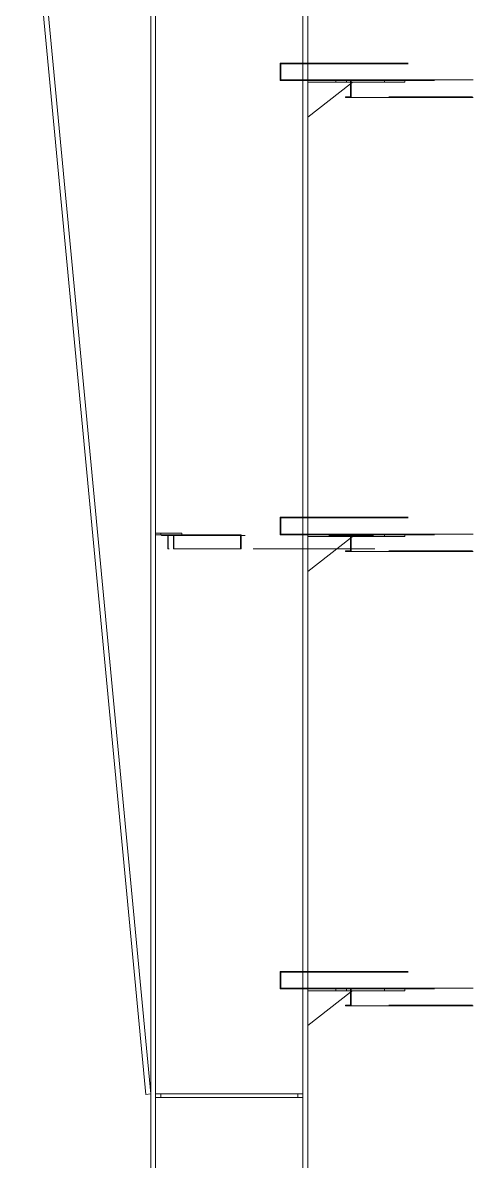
# Model space of a CAD drawing. Header units: millimetres. Extents: x -49 to 773, y -73 to 501.
# Drawn here: x 396.34 to 407.09, y 226.36 to 253.52 of the extents above; entities that cross this region are included whole.
import ezdxf

# ---------------------------------------------------------------- set-up
doc = ezdxf.new("R2010")
doc.units = ezdxf.units.MM
doc.linetypes.add('XKITLINE00', pattern=[0])
doc.linetypes.add('XKITLINE02', pattern=[4, 2, -2])
doc.layers.add('Part', color=2, linetype='Continuous', lineweight=0)

# ---------------------------------------------------------------- blocks, each defined once
blk = doc.blocks.new('*A138')
at = {"layer": 'Part'}
blk.add_hatch(color=3, dxfattribs=at).paths.add_polyline_path([(402.503, 252.538), (402.503, 252.151), (404.182, 252.151), (404.182, 251.735), (404.042, 251.735), (404.042, 251.75), (404.165, 251.75), (404.165, 252.136), (402.487, 252.136), (402.487, 252.553), (402.626, 252.553), (402.626, 252.538)], flags=17)
blk = doc.blocks.new('*A139')
at = {"layer": 'Part'}
blk.add_hatch(color=3, dxfattribs=at).paths.add_polyline_path([(402.503, 241.705), (402.503, 241.318), (404.182, 241.318), (404.182, 240.901), (404.042, 240.901), (404.042, 240.916), (404.165, 240.916), (404.165, 241.303), (402.487, 241.303), (402.487, 241.72), (402.626, 241.72), (402.626, 241.705)], flags=17)
blk = doc.blocks.new('*A140')
at = {"layer": 'Part'}
blk.add_hatch(color=3, dxfattribs=at).paths.add_polyline_path([(402.503, 230.871), (402.503, 230.485), (404.182, 230.485), (404.182, 230.068), (404.042, 230.068), (404.042, 230.083), (404.165, 230.083), (404.165, 230.47), (402.487, 230.47), (402.487, 230.886), (402.626, 230.886), (402.626, 230.871)], flags=17)
blk = doc.blocks.new('*A259')
at = {"layer": 'Part'}
blk.add_hatch(color=3, dxfattribs=at).paths.add_polyline_path([(402.503, 252.538), (402.503, 252.151), (404.182, 252.151), (404.182, 251.735), (404.042, 251.735), (404.042, 251.75), (404.165, 251.75), (404.165, 252.136), (402.487, 252.136), (402.487, 252.553), (402.626, 252.553), (402.626, 252.538)], flags=17)
blk = doc.blocks.new('*A260')
at = {"layer": 'Part'}
blk.add_hatch(color=3, dxfattribs=at).paths.add_polyline_path([(402.503, 241.705), (402.503, 241.318), (404.182, 241.318), (404.182, 240.901), (404.042, 240.901), (404.042, 240.916), (404.165, 240.916), (404.165, 241.303), (402.487, 241.303), (402.487, 241.72), (402.626, 241.72), (402.626, 241.705)], flags=17)
blk = doc.blocks.new('*A261')
at = {"layer": 'Part'}
blk.add_hatch(color=3, dxfattribs=at).paths.add_polyline_path([(402.503, 230.871), (402.503, 230.485), (404.182, 230.485), (404.182, 230.068), (404.042, 230.068), (404.042, 230.083), (404.165, 230.083), (404.165, 230.47), (402.487, 230.47), (402.487, 230.886), (402.626, 230.886), (402.626, 230.871)], flags=17)
blk = doc.blocks.new('*A273')
at = {"layer": 'Part'}
blk.add_hatch(color=3, dxfattribs=at).paths.add_polyline_path([(401.171, 241.286), (401.171, 241.303), (401.558, 241.303), (401.558, 240.97), (401.538, 240.97), (401.538, 241.286)], flags=17)
blk = doc.blocks.new('*A922')
at = {"layer": 'Part', "color": 7, "linetype": 'XKITLINE02', "lineweight": 0}
for p, q in [((403.147, 252.095), (403.147, 251.261)), ((404.214, 252.095), (403.147, 252.095)), ((404.165, 252.057), (404.214, 252.095))]:
    blk.add_line(p, q, dxfattribs=at)
at = {"layer": 'Part', "color": 2, "linetype": 'XKITLINE00', "lineweight": 0}
blk.add_line((404.165, 252.057), (403.147, 251.261), dxfattribs=at)
blk = doc.blocks.new('*A923')
at = {"layer": 'Part', "color": 7, "linetype": 'XKITLINE02', "lineweight": 0}
for p, q in [((405.459, 252.136), (403.147, 252.136)), ((403.147, 252.136), (403.147, 252.095)), ((403.147, 252.136), (403.147, 252.095)), ((404.07, 252.095), (404.07, 252.136)), ((405.459, 252.095), (404.165, 252.095)), ((404.976, 252.095), (404.976, 252.136)), ((405.459, 252.095), (405.459, 252.136))]:
    blk.add_line(p, q, dxfattribs=at)
at = {"layer": 'Part', "color": 2, "linetype": 'XKITLINE00', "lineweight": 0}
for p, q in [((403.147, 252.095), (404.165, 252.095)), ((403.815, 252.095), (403.815, 252.136))]:
    blk.add_line(p, q, dxfattribs=at)
blk = doc.blocks.new('*A942')
at = {"layer": 'Part', "color": 2, "linetype": 'XKITLINE00', "lineweight": 0}
for p, q in [((402.487, 252.136), (402.487, 252.553)), ((402.487, 252.553), (405.538, 252.553)), ((402.626, 252.538), (402.626, 252.553)), ((405.538, 252.538), (402.503, 252.538)), ((402.503, 252.538), (402.503, 252.151)), ((402.487, 252.136), (404.165, 252.136)), ((407.093, 252.151), (402.503, 252.151)), ((404.165, 251.75), (404.165, 252.136)), ((404.182, 251.735), (404.182, 252.151)), ((404.042, 251.735), (404.042, 251.75)), ((404.165, 251.75), (404.042, 251.75)), ((407.093, 251.735), (404.042, 251.735))]:
    blk.add_line(p, q, dxfattribs=at)
at = {"layer": 'Part', "color": 7, "linetype": 'XKITLINE02', "lineweight": 0}
for p, q in [((404.165, 252.136), (407.076, 252.136)), ((407.076, 251.75), (404.165, 251.75))]:
    blk.add_line(p, q, dxfattribs=at)
blk = doc.blocks.new('*A943')
at = {"layer": 'Part', "color": 2, "linetype": 'XKITLINE00', "lineweight": 0}
for p, q in [((402.487, 241.303), (402.487, 241.72)), ((402.487, 241.72), (405.538, 241.72)), ((405.538, 241.705), (402.503, 241.705)), ((402.503, 241.705), (402.503, 241.318)), ((402.626, 241.705), (402.626, 241.72)), ((402.487, 241.303), (404.165, 241.303)), ((407.093, 241.318), (402.503, 241.318)), ((404.165, 240.916), (404.165, 241.303)), ((404.182, 240.901), (404.182, 241.318)), ((404.042, 240.901), (404.042, 240.916)), ((404.165, 240.916), (404.042, 240.916)), ((407.093, 240.901), (404.042, 240.901))]:
    blk.add_line(p, q, dxfattribs=at)
at = {"layer": 'Part', "color": 7, "linetype": 'XKITLINE02', "lineweight": 0}
for p, q in [((404.165, 241.303), (407.076, 241.303)), ((407.076, 240.916), (404.165, 240.916))]:
    blk.add_line(p, q, dxfattribs=at)
blk = doc.blocks.new('*A944')
at = {"layer": 'Part', "color": 2, "linetype": 'XKITLINE00', "lineweight": 0}
for p, q in [((402.487, 230.47), (402.487, 230.886)), ((402.487, 230.886), (405.538, 230.886)), ((405.538, 230.871), (402.503, 230.871)), ((402.503, 230.871), (402.503, 230.485)), ((402.626, 230.871), (402.626, 230.886)), ((402.487, 230.47), (404.165, 230.47)), ((407.093, 230.485), (402.503, 230.485)), ((404.165, 230.083), (404.165, 230.47)), ((404.182, 230.068), (404.182, 230.485)), ((404.042, 230.068), (404.042, 230.083)), ((404.165, 230.083), (404.042, 230.083)), ((407.093, 230.068), (404.042, 230.068))]:
    blk.add_line(p, q, dxfattribs=at)
at = {"layer": 'Part', "color": 7, "linetype": 'XKITLINE02', "lineweight": 0}
for p, q in [((404.165, 230.47), (407.076, 230.47)), ((407.076, 230.083), (404.165, 230.083))]:
    blk.add_line(p, q, dxfattribs=at)
blk = doc.blocks.new('*A1307')
at = {"layer": 'Part', "color": 2, "linetype": 'XKITLINE00', "lineweight": 0}
for p, q in [((402.487, 252.136), (402.487, 252.553)), ((402.487, 252.553), (405.538, 252.553)), ((402.626, 252.538), (402.626, 252.553)), ((405.538, 252.538), (402.503, 252.538)), ((402.503, 252.538), (402.503, 252.151)), ((402.487, 252.136), (404.165, 252.136)), ((407.093, 252.151), (402.503, 252.151)), ((404.165, 251.75), (404.165, 252.136)), ((404.182, 251.735), (404.182, 252.151)), ((404.042, 251.735), (404.042, 251.75)), ((404.165, 251.75), (404.042, 251.75)), ((407.093, 251.735), (404.042, 251.735))]:
    blk.add_line(p, q, dxfattribs=at)
at = {"layer": 'Part', "color": 7, "linetype": 'XKITLINE02', "lineweight": 0}
for p, q in [((404.165, 252.136), (407.076, 252.136)), ((407.076, 251.75), (404.165, 251.75))]:
    blk.add_line(p, q, dxfattribs=at)
blk = doc.blocks.new('*A1308')
at = {"layer": 'Part', "color": 2, "linetype": 'XKITLINE00', "lineweight": 0}
for p, q in [((402.487, 241.303), (402.487, 241.72)), ((402.487, 241.72), (405.538, 241.72)), ((405.538, 241.705), (402.503, 241.705)), ((402.503, 241.705), (402.503, 241.318)), ((402.626, 241.705), (402.626, 241.72)), ((402.487, 241.303), (404.165, 241.303)), ((407.093, 241.318), (402.503, 241.318)), ((404.165, 240.916), (404.165, 241.303)), ((404.182, 240.901), (404.182, 241.318)), ((404.042, 240.901), (404.042, 240.916)), ((404.165, 240.916), (404.042, 240.916)), ((407.093, 240.901), (404.042, 240.901))]:
    blk.add_line(p, q, dxfattribs=at)
at = {"layer": 'Part', "color": 7, "linetype": 'XKITLINE02', "lineweight": 0}
for p, q in [((404.165, 241.303), (407.076, 241.303)), ((407.076, 240.916), (404.165, 240.916))]:
    blk.add_line(p, q, dxfattribs=at)
blk = doc.blocks.new('*A1309')
at = {"layer": 'Part', "color": 2, "linetype": 'XKITLINE00', "lineweight": 0}
for p, q in [((402.487, 230.47), (402.487, 230.886)), ((402.487, 230.886), (405.538, 230.886)), ((405.538, 230.871), (402.503, 230.871)), ((402.503, 230.871), (402.503, 230.485)), ((402.626, 230.871), (402.626, 230.886)), ((402.487, 230.47), (404.165, 230.47)), ((407.093, 230.485), (402.503, 230.485)), ((404.165, 230.083), (404.165, 230.47)), ((404.182, 230.068), (404.182, 230.485)), ((404.042, 230.068), (404.042, 230.083)), ((404.165, 230.083), (404.042, 230.083)), ((407.093, 230.068), (404.042, 230.068))]:
    blk.add_line(p, q, dxfattribs=at)
at = {"layer": 'Part', "color": 7, "linetype": 'XKITLINE02', "lineweight": 0}
for p, q in [((404.165, 230.47), (407.076, 230.47)), ((407.076, 230.083), (404.165, 230.083))]:
    blk.add_line(p, q, dxfattribs=at)
blk = doc.blocks.new('*A1320')
at = {"layer": 'Part', "color": 2, "linetype": 'XKITLINE00', "lineweight": 0}
for p, q in [((403.147, 264.255), (403.147, 252.553)), ((403.03, 264.163), (403.03, 252.553)), ((399.397, 259.096), (399.397, 186.428)), ((399.514, 259.084), (399.514, 186.428)), ((403.03, 252.136), (403.03, 241.72)), ((403.147, 252.136), (403.147, 241.72)), ((403.03, 241.303), (403.03, 230.886)), ((403.147, 241.303), (403.147, 230.886)), ((403.03, 230.47), (403.03, 220.053)), ((403.147, 230.47), (403.147, 220.053))]:
    blk.add_line(p, q, dxfattribs=at)
at = {"layer": 'Part', "color": 7, "linetype": 'XKITLINE02', "lineweight": 0}
for p, q in [((403.03, 252.553), (403.03, 252.136)), ((403.147, 252.553), (403.147, 252.136)), ((403.03, 241.72), (403.03, 241.303)), ((403.147, 241.72), (403.147, 241.303)), ((403.03, 230.886), (403.03, 230.47)), ((403.147, 230.886), (403.147, 230.47))]:
    blk.add_line(p, q, dxfattribs=at)
blk = doc.blocks.new('*A1321')
at = {"layer": 'Part', "color": 7, "linetype": 'XKITLINE02', "lineweight": 0}
for p, q in [((396.343, 258.891), (399.3, 261.222)), ((399.3, 261.222), (399.397, 261.176)), ((399.397, 261.176), (399.343, 261.202)), ((399.397, 227.965), (399.397, 261.176)), ((399.397, 261.176), (399.397, 261.176)), ((399.397, 227.965), (399.397, 261.176))]:
    blk.add_line(p, q, dxfattribs=at)
at = {"layer": 'Part', "color": 2, "linetype": 'XKITLINE00', "lineweight": 0}
for p, q in [((399.343, 261.202), (399.3, 261.222)), ((399.281, 227.954), (396.343, 258.891)), ((396.452, 258.977), (399.397, 227.965)), ((399.397, 227.965), (399.281, 227.954))]:
    blk.add_line(p, q, dxfattribs=at)
blk = doc.blocks.new('*A1324')
at = {"layer": 'Part', "color": 7, "linetype": 'XKITLINE02', "lineweight": 0}
for p, q in [((405.459, 230.47), (403.147, 230.47)), ((403.147, 230.47), (403.147, 230.428)), ((403.147, 230.47), (403.147, 230.428)), ((404.07, 230.428), (404.07, 230.47)), ((405.459, 230.428), (404.165, 230.428)), ((404.976, 230.428), (404.976, 230.47)), ((405.459, 230.428), (405.459, 230.47))]:
    blk.add_line(p, q, dxfattribs=at)
at = {"layer": 'Part', "color": 2, "linetype": 'XKITLINE00', "lineweight": 0}
for p, q in [((403.147, 230.428), (404.165, 230.428)), ((403.815, 230.428), (403.815, 230.47))]:
    blk.add_line(p, q, dxfattribs=at)
blk = doc.blocks.new('*A1325')
at = {"layer": 'Part', "color": 7, "linetype": 'XKITLINE02', "lineweight": 0}
for p, q in [((403.147, 230.428), (403.147, 229.595)), ((404.214, 230.428), (403.147, 230.428)), ((404.165, 230.39), (404.214, 230.428))]:
    blk.add_line(p, q, dxfattribs=at)
at = {"layer": 'Part', "color": 2, "linetype": 'XKITLINE00', "lineweight": 0}
blk.add_line((404.165, 230.39), (403.147, 229.595), dxfattribs=at)
blk = doc.blocks.new('*A1331')
at = {"layer": 'Part', "color": 7, "linetype": 'XKITLINE02', "lineweight": 0}
for p, q in [((403.03, 227.965), (399.514, 227.965)), ((399.514, 227.965), (399.514, 227.882)), ((403.03, 227.882), (399.514, 227.882)), ((399.639, 227.882), (399.639, 227.965)), ((402.905, 227.882), (402.905, 227.965)), ((403.03, 227.882), (403.03, 227.965))]:
    blk.add_line(p, q, dxfattribs=at)
blk = doc.blocks.new('*A1332')
at = {"layer": 'Part', "color": 2, "linetype": 'XKITLINE00', "lineweight": 0}
for p, q in [((403.03, 227.965), (399.514, 227.965)), ((399.514, 227.882), (403.03, 227.882))]:
    blk.add_line(p, q, dxfattribs=at)
at = {"layer": 'Part', "color": 7, "linetype": 'XKITLINE02', "lineweight": 0}
for p, q in [((399.514, 227.965), (399.514, 227.882)), ((399.639, 227.882), (399.639, 227.965)), ((402.905, 227.882), (402.905, 227.965)), ((403.03, 227.965), (403.03, 227.882))]:
    blk.add_line(p, q, dxfattribs=at)
blk = doc.blocks.new('*A1333')
at = {"layer": 'Part', "color": 2, "linetype": 'XKITLINE00', "lineweight": 0}
for p, q in [((400.139, 241.345), (399.514, 241.345)), ((399.852, 241.303), (399.514, 241.303)), ((400.139, 241.303), (400.139, 241.345))]:
    blk.add_line(p, q, dxfattribs=at)
at = {"layer": 'Part', "color": 7, "linetype": 'XKITLINE02', "lineweight": 0}
for p, q in [((399.514, 241.303), (399.514, 241.345)), ((399.639, 241.303), (399.639, 241.345)), ((400.139, 241.303), (399.852, 241.303))]:
    blk.add_line(p, q, dxfattribs=at)
blk = doc.blocks.new('*A1334')
at = {"layer": 'Part', "color": 7, "linetype": 'XKITLINE02', "lineweight": 0}
for p, q in [((400.139, 241.345), (399.514, 241.345)), ((399.514, 241.345), (399.514, 241.303)), ((399.514, 241.303), (400.139, 241.303)), ((399.639, 241.303), (399.639, 241.345)), ((400.139, 241.303), (400.139, 241.345))]:
    blk.add_line(p, q, dxfattribs=at)
blk = doc.blocks.new('*A1335')
at = {"layer": 'Part', "color": 2, "linetype": 'XKITLINE00', "lineweight": 0}
for p, q in [((399.664, 241.303), (399.664, 241.286)), ((399.664, 241.286), (401.171, 241.286)), ((401.558, 241.303), (399.852, 241.303)), ((399.938, 240.97), (399.938, 241.286)), ((401.171, 241.286), (401.171, 241.303)), ((401.538, 241.286), (401.171, 241.286)), ((401.538, 240.97), (401.538, 241.286)), ((401.558, 240.97), (401.558, 241.303)), ((401.558, 240.97), (399.938, 240.97))]:
    blk.add_line(p, q, dxfattribs=at)
at = {"layer": 'Part', "color": 7, "linetype": 'XKITLINE02', "lineweight": 0}
for p, q in [((399.852, 241.303), (399.664, 241.303)), ((399.952, 240.97), (399.952, 241.303))]:
    blk.add_line(p, q, dxfattribs=at)
blk = doc.blocks.new('*A1336')
at = {"layer": 'Part', "color": 7, "linetype": 'XKITLINE02', "lineweight": 0}
for p, q in [((399.651, 241.303), (399.651, 241.286)), ((404.745, 241.303), (399.651, 241.303)), ((399.651, 241.286), (404.711, 241.286)), ((399.804, 241.286), (399.804, 240.97)), ((399.812, 240.97), (399.812, 241.303)), ((399.804, 240.97), (399.812, 240.97)), ((403.84, 240.97), (399.804, 240.97)), ((404.745, 240.97), (404.165, 240.97))]:
    blk.add_line(p, q, dxfattribs=at)
at = {"layer": 'Part', "color": 2, "linetype": 'XKITLINE00', "lineweight": 0}
blk.add_line((404.165, 240.97), (403.84, 240.97), dxfattribs=at)
blk = doc.blocks.new('*A1337')
at = {"layer": 'Part', "color": 7, "linetype": 'XKITLINE02', "lineweight": 0}
for p, q in [((405.459, 241.303), (403.147, 241.303)), ((403.147, 241.303), (403.147, 241.261)), ((403.147, 241.303), (403.147, 241.261)), ((404.07, 241.261), (404.07, 241.303)), ((405.459, 241.261), (404.165, 241.261)), ((404.976, 241.261), (404.976, 241.303)), ((405.459, 241.261), (405.459, 241.303))]:
    blk.add_line(p, q, dxfattribs=at)
at = {"layer": 'Part', "color": 2, "linetype": 'XKITLINE00', "lineweight": 0}
for p, q in [((403.147, 241.261), (404.165, 241.261)), ((403.815, 241.261), (403.815, 241.303))]:
    blk.add_line(p, q, dxfattribs=at)
blk = doc.blocks.new('*A1338')
at = {"layer": 'Part', "color": 7, "linetype": 'XKITLINE02', "lineweight": 0}
for p, q in [((403.147, 241.261), (403.147, 240.428)), ((404.214, 241.261), (403.147, 241.261)), ((404.165, 241.223), (404.214, 241.261))]:
    blk.add_line(p, q, dxfattribs=at)
at = {"layer": 'Part', "color": 2, "linetype": 'XKITLINE00', "lineweight": 0}
blk.add_line((404.165, 241.223), (403.147, 240.428), dxfattribs=at)

msp = doc.modelspace()

# ---------------------------------------------------------------- block references
at = {"lineweight": 0}
for name in ['*A1320', '*A1321', '*A138', '*A259', '*A942', '*A1307', '*A923', '*A922', '*A139', '*A260', '*A943', '*A1308', '*A1333', '*A1334', '*A1336', '*A1335', '*A273', '*A1337', '*A1338', '*A140', '*A261', '*A944', '*A1309', '*A1324', '*A1325', '*A1331', '*A1332']:
    msp.add_blockref(name, (0, 0), dxfattribs=at)

doc.saveas('drawing.dxf')
